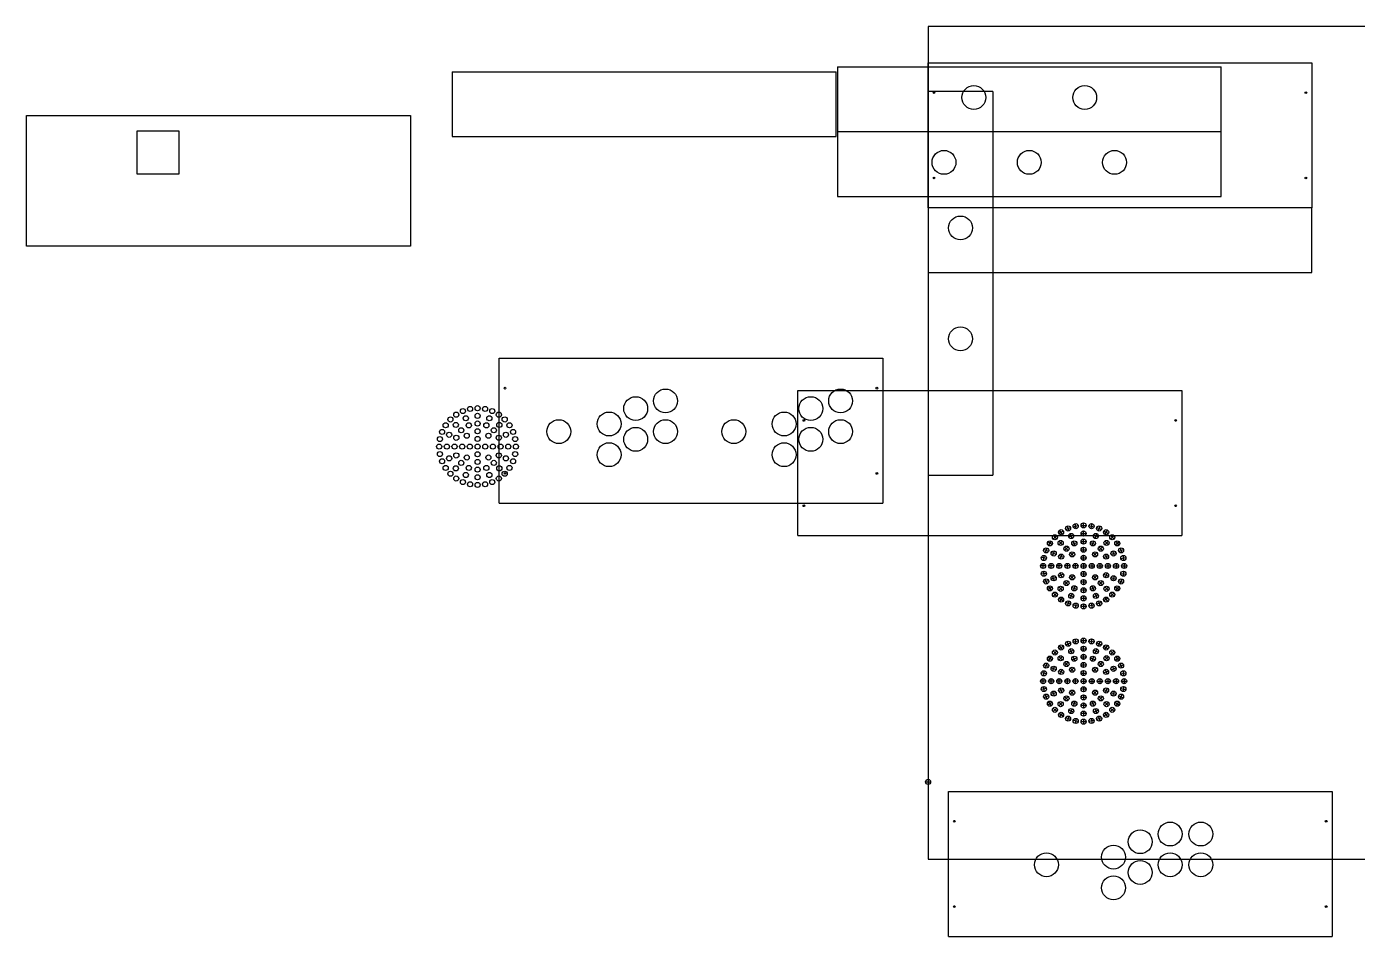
# Model space of a CAD drawing. Header units: millimetres. Extents: x -1057 to 1906, y -181 to 885.
# Drawn here: x -1057 to 503, y -181 to 885 of the extents above; entities that cross this region are included whole.
import ezdxf

# ---------------------------------------------------------------- set-up
doc = ezdxf.new("R2010")
doc.units = ezdxf.units.MM
for name, color, linetype in [('BLOCK_control_panel_1_player', 7, 'CONTINUOUS'), ('BLOCK_control_panel_2_player', 7, 'CONTINUOUS'), ('BLOCK_control_panel_front_2_holes', 7, 'CONTINUOUS'), ('BLOCK_control_panel_front_blank', 7, 'CONTINUOUS'), ('BLOCK_control_panel_front_options', 7, 'CONTINUOUS'), ('BLOCK_control_panel_pieces', 7, 'CONTINUOUS'), ('BLOCK_control_panel_top_options', 7, 'CONTINUOUS'), ('BLOCK_grill', 7, 'CONTINUOUS'), ('BLOCK_grills_60', 7, 'CONTINUOUS'), ('BLOCK_HOLE', 7, 'CONTINUOUS'), ('BLOCK_reference_block', 7, 'CONTINUOUS'), ('BLOCK_top', 7, 'CONTINUOUS'), ('Shape', 7, 'CONTINUOUS'), ('Shape001', 7, 'CONTINUOUS'), ('Shape002', 7, 'CONTINUOUS'), ('Shape103', 7, 'CONTINUOUS'), ('Shape104', 7, 'CONTINUOUS'), ('Shape105', 7, 'CONTINUOUS'), ('Shape106', 7, 'CONTINUOUS'), ('Shape107', 7, 'CONTINUOUS'), ('Shape108', 7, 'CONTINUOUS'), ('Shape109', 7, 'CONTINUOUS'), ('Shape110', 7, 'CONTINUOUS'), ('Shape111', 7, 'CONTINUOUS'), ('Shape112', 7, 'CONTINUOUS'), ('Shape113', 7, 'CONTINUOUS'), ('Shape114', 7, 'CONTINUOUS'), ('Shape115', 7, 'CONTINUOUS'), ('Shape116', 7, 'CONTINUOUS'), ('Shape117', 7, 'CONTINUOUS'), ('Shape118', 7, 'CONTINUOUS'), ('Shape119', 7, 'CONTINUOUS'), ('Shape120', 7, 'CONTINUOUS'), ('Shape121', 7, 'CONTINUOUS'), ('Shape122', 7, 'CONTINUOUS'), ('Shape123', 7, 'CONTINUOUS'), ('Shape124', 7, 'CONTINUOUS'), ('Shape125', 7, 'CONTINUOUS'), ('Shape126', 7, 'CONTINUOUS'), ('Shape127', 7, 'CONTINUOUS'), ('Shape128', 7, 'CONTINUOUS'), ('Shape129', 7, 'CONTINUOUS'), ('Shape130', 7, 'CONTINUOUS'), ('Shape131', 7, 'CONTINUOUS'), ('Shape132', 7, 'CONTINUOUS'), ('Shape133', 7, 'CONTINUOUS'), ('Shape134', 7, 'CONTINUOUS'), ('Shape135', 7, 'CONTINUOUS'), ('Shape136', 7, 'CONTINUOUS'), ('Shape137', 7, 'CONTINUOUS'), ('Shape138', 7, 'CONTINUOUS'), ('Shape139', 7, 'CONTINUOUS'), ('Shape140', 7, 'CONTINUOUS'), ('Shape141', 7, 'CONTINUOUS'), ('Shape142', 7, 'CONTINUOUS'), ('Shape143', 7, 'CONTINUOUS'), ('Shape144', 7, 'CONTINUOUS'), ('Shape145', 7, 'CONTINUOUS'), ('Shape146', 7, 'CONTINUOUS'), ('Shape147', 7, 'CONTINUOUS'), ('Shape155', 7, 'CONTINUOUS'), ('Shape156', 7, 'CONTINUOUS'), ('Shape157', 7, 'CONTINUOUS'), ('Shape158', 7, 'CONTINUOUS'), ('Shape159', 7, 'CONTINUOUS'), ('Shape160', 7, 'CONTINUOUS'), ('Shape161', 7, 'CONTINUOUS'), ('Shape162', 7, 'CONTINUOUS'), ('Shape163', 7, 'CONTINUOUS'), ('Shape164', 7, 'CONTINUOUS'), ('Shape165', 7, 'CONTINUOUS'), ('Shape166', 7, 'CONTINUOUS'), ('Shape167', 7, 'CONTINUOUS'), ('Shape168', 7, 'CONTINUOUS'), ('Shape169', 7, 'CONTINUOUS'), ('Shape170', 7, 'CONTINUOUS'), ('Shape171', 7, 'CONTINUOUS'), ('Shape172', 7, 'CONTINUOUS'), ('Shape173', 7, 'CONTINUOUS'), ('Shape174', 7, 'CONTINUOUS'), ('Shape175', 7, 'CONTINUOUS'), ('Shape176', 7, 'CONTINUOUS'), ('Shape177', 7, 'CONTINUOUS'), ('Shape178', 7, 'CONTINUOUS'), ('Shape179', 7, 'CONTINUOUS'), ('Shape180', 7, 'CONTINUOUS'), ('Shape181', 7, 'CONTINUOUS'), ('Shape182', 7, 'CONTINUOUS'), ('Shape183', 7, 'CONTINUOUS'), ('Shape184', 7, 'CONTINUOUS'), ('Shape185', 7, 'CONTINUOUS'), ('Shape186', 7, 'CONTINUOUS'), ('Shape187', 7, 'CONTINUOUS'), ('Shape188', 7, 'CONTINUOUS'), ('Shape189', 7, 'CONTINUOUS'), ('Shape190', 7, 'CONTINUOUS'), ('Shape191', 7, 'CONTINUOUS'), ('Shape192', 7, 'CONTINUOUS'), ('Shape193', 7, 'CONTINUOUS'), ('Shape194', 7, 'CONTINUOUS'), ('Shape195', 7, 'CONTINUOUS'), ('Shape196', 7, 'CONTINUOUS'), ('Shape197', 7, 'CONTINUOUS'), ('Shape198', 7, 'CONTINUOUS'), ('Shape199', 7, 'CONTINUOUS'), ('Shape200', 7, 'CONTINUOUS'), ('Shape201', 7, 'CONTINUOUS'), ('Shape202', 7, 'CONTINUOUS'), ('Shape203', 7, 'CONTINUOUS'), ('Shape204', 7, 'CONTINUOUS'), ('Shape205', 7, 'CONTINUOUS'), ('Shape206', 7, 'CONTINUOUS'), ('Shape207', 7, 'CONTINUOUS'), ('Shape208', 7, 'CONTINUOUS'), ('Shape209', 7, 'CONTINUOUS'), ('Shape210', 7, 'CONTINUOUS'), ('Shape211', 7, 'CONTINUOUS'), ('Shape212', 7, 'CONTINUOUS'), ('Shape213', 7, 'CONTINUOUS'), ('Shape214', 7, 'CONTINUOUS'), ('Shape215', 7, 'CONTINUOUS'), ('Shape216', 7, 'CONTINUOUS'), ('Shape217', 7, 'CONTINUOUS'), ('Shape218', 7, 'CONTINUOUS'), ('Shape219', 7, 'CONTINUOUS'), ('Shape220', 7, 'CONTINUOUS'), ('Shape221', 7, 'CONTINUOUS'), ('Shape222', 7, 'CONTINUOUS'), ('Shape223', 7, 'CONTINUOUS'), ('Shape224', 7, 'CONTINUOUS'), ('Shape225', 7, 'CONTINUOUS'), ('Shape226', 7, 'CONTINUOUS'), ('Shape227', 7, 'CONTINUOUS'), ('Shape228', 7, 'CONTINUOUS'), ('Shape229', 7, 'CONTINUOUS'), ('Shape230', 7, 'CONTINUOUS'), ('Shape231', 7, 'CONTINUOUS'), ('Shape232', 7, 'CONTINUOUS'), ('Shape233', 7, 'CONTINUOUS'), ('Shape234', 7, 'CONTINUOUS'), ('Shape235', 7, 'CONTINUOUS'), ('Shape236', 7, 'CONTINUOUS'), ('Shape237', 7, 'CONTINUOUS'), ('Shape238', 7, 'CONTINUOUS'), ('Shape239', 7, 'CONTINUOUS'), ('Shape240', 7, 'CONTINUOUS'), ('Shape241', 7, 'CONTINUOUS'), ('Shape242', 7, 'CONTINUOUS'), ('Shape243', 7, 'CONTINUOUS'), ('Shape244', 7, 'CONTINUOUS'), ('Shape245', 7, 'CONTINUOUS'), ('Shape246', 7, 'CONTINUOUS'), ('Shape247', 7, 'CONTINUOUS'), ('Shape248', 7, 'CONTINUOUS'), ('Shape249', 7, 'CONTINUOUS'), ('Shape250', 7, 'CONTINUOUS'), ('Shape251', 7, 'CONTINUOUS'), ('Shape252', 7, 'CONTINUOUS'), ('Shape253', 7, 'CONTINUOUS'), ('Shape254', 7, 'CONTINUOUS'), ('Shape255', 7, 'CONTINUOUS'), ('Shape256', 7, 'CONTINUOUS'), ('Shape257', 7, 'CONTINUOUS'), ('Shape258', 7, 'CONTINUOUS'), ('Shape259', 7, 'CONTINUOUS'), ('Shape260', 7, 'CONTINUOUS'), ('Shape261', 7, 'CONTINUOUS'), ('Shape262', 7, 'CONTINUOUS'), ('Shape263', 7, 'CONTINUOUS'), ('Shape264', 7, 'CONTINUOUS'), ('Shape285', 7, 'CONTINUOUS'), ('Shape286', 7, 'CONTINUOUS'), ('Shape287', 7, 'CONTINUOUS'), ('Shape288', 7, 'CONTINUOUS'), ('Shape426', 7, 'CONTINUOUS'), ('Shape427', 7, 'CONTINUOUS'), ('Shape428', 7, 'CONTINUOUS'), ('Shape429', 7, 'CONTINUOUS'), ('Shape431', 7, 'CONTINUOUS'), ('Shape432', 7, 'CONTINUOUS'), ('Shape433', 7, 'CONTINUOUS')]:
    doc.layers.add(name, color=color, linetype=linetype)

msp = doc.modelspace()

# ---------------------------------------------------------------- linework, layer by layer
at = {"layer": 'BLOCK_control_panel_1_player'}
for p, q in [((23.8, -11.1), (473.8, -11.1)), ((23.8, -181.1), (23.8, -11.1)), ((473.8, -11.1), (473.8, -181.1)), ((23.8, -181.1), (473.8, -181.1))]:
    msp.add_line(p, q, dxfattribs=at)
for centre, radius in [((30.8, -46.1), 1), ((466.8, -46.1), 1), ((248.8, -70.1), 14), ((283.8, -61.1), 14), ((319.8, -61.1), 14), ((217.5, -88.1), 14), ((138.8, -97.1), 14), ((248.8, -106.1), 14), ((283.8, -97.1), 14), ((319.8, -97.1), 14), ((217.5, -124.1), 14), ((30.8, -146.1), 1), ((466.8, -146.1), 1)]:
    msp.add_circle(centre, radius, dxfattribs=at)
at = {"layer": 'BLOCK_control_panel_2_player'}
for p, q in [((-503, 496.6), (-53, 496.6)), ((-503, 326.6), (-503, 496.6)), ((-53, 496.6), (-53, 326.6)), ((-503, 326.6), (-53, 326.6))]:
    msp.add_line(p, q, dxfattribs=at)
for centre, radius in [((-496, 461.6), 1), ((-307.8, 446.6), 14), ((-102.5, 446.6), 14), ((-60, 461.6), 1), ((-342.8, 437.6), 14), ((-137.5, 437.6), 14), ((-433, 410.6), 14), ((-374, 419.6), 14), ((-307.8, 410.6), 14), ((-227.8, 410.6), 14), ((-168.8, 419.6), 14), ((-102.5, 410.6), 14), ((-342.8, 401.6), 14), ((-137.5, 401.6), 14), ((-374, 383.6), 14), ((-168.8, 383.6), 14), ((-496, 361.6), 1), ((-60, 361.6), 1)]:
    msp.add_circle(centre, radius, dxfattribs=at)
at = {"layer": 'BLOCK_control_panel_front_2_holes'}
for p, q in [((76, 809.4), (0, 809.4)), ((0, 809.4), (0, 359.4)), ((76, 809.4), (76, 359.4)), ((0, 359.4), (76, 359.4))]:
    msp.add_line(p, q, dxfattribs=at)
for centre in [(38, 649.4), (38, 519.4)]:
    msp.add_circle(centre, 14, dxfattribs=at)
at = {"layer": 'BLOCK_control_panel_front_blank'}
for p, q in [((-557.9, 832.5), (-557.9, 756.5)), ((-557.9, 832.5), (-107.9, 832.5)), ((-107.9, 756.5), (-107.9, 832.5)), ((-557.9, 756.5), (-107.9, 756.5))]:
    msp.add_line(p, q, dxfattribs=at)
at = {"layer": 'BLOCK_control_panel_front_options'}
for p, q in [((-106.3, 838.3), (343.7, 838.3)), ((-106.3, 838.3), (-106.3, 686.3)), ((343.7, 686.3), (343.7, 838.3)), ((-106.3, 762.3), (343.7, 762.3)), ((-106.3, 686.3), (343.7, 686.3))]:
    msp.add_line(p, q, dxfattribs=at)
for centre in [(53.7, 802.3), (183.7, 802.3), (18.7, 726.3), (118.7, 726.3), (218.7, 726.3)]:
    msp.add_circle(centre, 14, dxfattribs=at)
at = {"layer": 'BLOCK_control_panel_pieces'}
for p, q in [((0, 843), (450, 843)), ((0, 673), (0, 843)), ((450, 843), (450, 673)), ((450, 673), (0, 673)), ((0, 673), (0, 597)), ((450, 597), (450, 673)), ((0, 597), (450, 597))]:
    msp.add_line(p, q, dxfattribs=at)
for centre in [(7, 808), (443, 808), (7, 708), (443, 708)]:
    msp.add_circle(centre, 1, dxfattribs=at)
at = {"layer": 'BLOCK_control_panel_top_options'}
for p, q in [((-152.6, 288.7), (-152.6, 458.7)), ((-152.6, 458.7), (297.4, 458.7)), ((297.4, 458.7), (297.4, 288.7)), ((-152.6, 288.7), (297.4, 288.7))]:
    msp.add_line(p, q, dxfattribs=at)
for centre in [(-145.6, 423.7), (290.4, 423.7), (-145.6, 323.7), (290.4, 323.7)]:
    msp.add_circle(centre, 1, dxfattribs=at)
at = {"layer": 'BLOCK_grill'}
for centre in [(-545.4, 434.7), (-537, 437.2), (-528.2, 438.1), (-519.4, 437.2), (-511, 434.7), (-560, 424.9), (-553.7, 418.5), (-553.2, 430.5), (-542, 426.3), (-528.2, 429.1), (-528.2, 420.1), (-514.4, 426.3), (-503.2, 430.5), (-502.7, 418.5), (-496.4, 424.9), (-569.8, 410.3), (-565.6, 418.1), (-561.5, 406.9), (-553.1, 403.4), (-547.3, 412.2), (-540.9, 405.8), (-538.5, 418), (-528.2, 411.1), (-517.9, 418), (-515.5, 405.8), (-509.1, 412.2), (-503.3, 403.4), (-494.9, 406.9), (-490.8, 418.1), (-486.6, 410.3), (-573.2, 393.1), (-572.3, 401.9), (-564.2, 393.1), (-555.2, 393.1), (-546.2, 393.1), (-537.2, 393.1), (-528.2, 402.1), (-528.2, 393.1), (-519.2, 393.1), (-510.2, 393.1), (-501.2, 393.1), (-492.2, 393.1), (-484.1, 401.9), (-483.2, 393.1), (-572.3, 384.3), (-569.8, 375.9), (-561.5, 379.3), (-553.1, 382.7), (-547.3, 374), (-540.9, 380.3), (-528.2, 384.1), (-528.2, 375.1), (-515.5, 380.3), (-509.1, 374), (-503.3, 382.7), (-494.9, 379.3), (-486.6, 375.9), (-484.1, 384.3), (-565.6, 368.1), (-560, 361.3), (-553.7, 367.6), (-542, 359.8), (-538.5, 368.1), (-528.2, 366.1), (-528.2, 357.1), (-517.9, 368.1), (-514.4, 359.8), (-502.7, 367.6), (-496.4, 361.3), (-490.8, 368.1), (-553.2, 355.7), (-545.4, 351.5), (-537, 348.9), (-528.2, 348.1), (-519.4, 348.9), (-511, 351.5), (-503.2, 355.7)]:
    msp.add_circle(centre, 3, dxfattribs=at)
at = {"layer": 'BLOCK_grills_60'}
for p, q in [((161.5, 296), (167, 298.3)), ((165.4, 294.3), (163.1, 299.9)), ((170.2, 299.2), (176.1, 300.4)), ((170.2, 299.2), (176.1, 300.4)), ((173.7, 296.9), (172.6, 302.8)), ((173.7, 296.9), (172.6, 302.8)), ((179.4, 300.7), (185.4, 300.7)), ((182.4, 297.7), (182.4, 303.7)), ((188.7, 300.4), (194.6, 299.2)), ((188.7, 300.4), (194.6, 299.2)), ((191.1, 296.9), (192.3, 302.8)), ((191.1, 296.9), (192.3, 302.8)), ((197.8, 298.3), (203.4, 296)), ((199.4, 294.3), (201.7, 299.9)), ((145.4, 277.9), (140.4, 281.3)), ((145.4, 277.9), (140.4, 281.3)), ((141.2, 277.1), (144.6, 282.1)), ((141.2, 277.1), (144.6, 282.1)), ((146.7, 284.7), (150.9, 288.9)), ((150.9, 284.7), (146.7, 288.9)), ((153.4, 278), (157.7, 282.2)), ((157.7, 278), (153.4, 282.2)), ((153.5, 291.1), (158.5, 294.4)), ((153.5, 291.1), (158.5, 294.4)), ((157.7, 290.2), (154.3, 295.2)), ((157.7, 290.2), (154.3, 295.2)), ((165.1, 287.2), (170.6, 289.5)), ((169, 285.6), (166.7, 291.1)), ((172.6, 276.8), (170.3, 282.3)), ((179.4, 291.2), (185.4, 291.2)), ((179.4, 281.7), (185.4, 281.7)), ((182.4, 288.2), (182.4, 294.2)), ((182.4, 278.7), (182.4, 284.7)), ((192.2, 276.8), (194.5, 282.3)), ((194.2, 289.5), (199.7, 287.2)), ((195.8, 285.6), (198.1, 291.1)), ((206.3, 294.4), (211.3, 291.1)), ((206.3, 294.4), (211.3, 291.1)), ((207.1, 290.2), (210.5, 295.2)), ((207.1, 290.2), (210.5, 295.2)), ((207.2, 282.2), (211.4, 278)), ((207.2, 278), (211.4, 282.2)), ((213.9, 288.9), (218.1, 284.7)), ((213.9, 284.7), (218.1, 288.9)), ((219.4, 277.9), (224.4, 281.3)), ((219.4, 277.9), (224.4, 281.3)), ((220.2, 282.1), (223.6, 277.1)), ((220.2, 282.1), (223.6, 277.1)), ((135.2, 259.5), (136.4, 265.4)), ((135.2, 259.5), (136.4, 265.4)), ((141.3, 270.3), (135.7, 272.6)), ((137.4, 268.6), (139.7, 274.2)), ((150.1, 266.6), (144.5, 268.9)), ((146.1, 265), (148.4, 270.5)), ((158.8, 263), (153.3, 265.3)), ((154.9, 261.4), (157.2, 266.9)), ((160.1, 271.3), (164.4, 275.5)), ((164.4, 271.3), (160.1, 275.5)), ((166.8, 264.5), (171.1, 268.8)), ((171.1, 264.5), (166.8, 268.8)), ((168.7, 278.4), (174.3, 280.7)), ((179.4, 272.2), (185.4, 272.2)), ((182.4, 269.2), (182.4, 275.2)), ((182.4, 259.7), (182.4, 265.7)), ((190.5, 280.7), (196.1, 278.4)), ((193.7, 268.8), (198, 264.5)), ((193.7, 264.5), (198, 268.8)), ((200.4, 275.5), (204.7, 271.3)), ((200.4, 271.3), (204.7, 275.5)), ((206, 263), (211.5, 265.3)), ((207.6, 266.9), (209.9, 261.4)), ((214.7, 266.6), (220.3, 268.9)), ((216.4, 270.5), (218.7, 265)), ((223.5, 270.3), (229.1, 272.6)), ((225.1, 274.2), (227.4, 268.6)), ((228.4, 265.4), (229.6, 259.5)), ((228.4, 265.4), (229.6, 259.5)), ((137.9, 253.2), (131.9, 253.2)), ((138.8, 261.9), (132.9, 263.1)), ((138.8, 261.9), (132.9, 263.1)), ((134.9, 250.2), (134.9, 256.2)), ((147.4, 253.2), (141.4, 253.2)), ((144.4, 250.2), (144.4, 256.2)), ((156.9, 253.2), (150.9, 253.2)), ((153.9, 250.2), (153.9, 256.2)), ((166.4, 253.2), (160.4, 253.2)), ((163.4, 250.2), (163.4, 256.2)), ((175.9, 253.2), (169.9, 253.2)), ((172.9, 250.2), (172.9, 256.2)), ((179.4, 262.7), (185.4, 262.7)), ((179.4, 253.2), (185.4, 253.2)), ((182.4, 256.2), (182.4, 250.2)), ((188.9, 253.2), (194.9, 253.2)), ((191.9, 256.2), (191.9, 250.2)), ((198.4, 253.2), (204.4, 253.2)), ((201.4, 256.2), (201.4, 250.2)), ((207.9, 253.2), (213.9, 253.2)), ((210.9, 256.2), (210.9, 250.2)), ((217.4, 253.2), (223.4, 253.2)), ((220.4, 256.2), (220.4, 250.2)), ((226, 261.9), (231.9, 263.1)), ((226, 261.9), (231.9, 263.1)), ((226.9, 253.2), (232.9, 253.2)), ((229.9, 256.2), (229.9, 250.2)), ((138.8, 244.5), (132.9, 243.4)), ((138.8, 244.5), (132.9, 243.4)), ((136.4, 241), (135.2, 246.9)), ((136.4, 241), (135.2, 246.9)), ((141.3, 236.2), (135.7, 233.9)), ((139.7, 232.3), (137.4, 237.8)), ((150.1, 239.8), (144.5, 237.5)), ((148.4, 235.9), (146.1, 241.5)), ((158.8, 243.5), (153.3, 241.2)), ((157.2, 239.5), (154.9, 245.1)), ((164.4, 231), (160.1, 235.2)), ((164.4, 235.2), (160.1, 231)), ((171.1, 237.7), (166.8, 241.9)), ((171.1, 241.9), (166.8, 237.7)), ((185.4, 243.7), (179.4, 243.7)), ((185.4, 234.2), (179.4, 234.2)), ((182.4, 246.7), (182.4, 240.7)), ((182.4, 237.2), (182.4, 231.2)), ((198, 241.9), (193.7, 237.7)), ((193.7, 241.9), (198, 237.7)), ((204.7, 235.2), (200.4, 231)), ((200.4, 235.2), (204.7, 231)), ((206, 243.5), (211.5, 241.2)), ((209.9, 245.1), (207.6, 239.5)), ((214.7, 239.8), (220.3, 237.5)), ((218.7, 241.5), (216.4, 235.9)), ((223.5, 236.2), (229.1, 233.9)), ((227.4, 237.8), (225.1, 232.3)), ((226, 244.5), (231.9, 243.4)), ((226, 244.5), (231.9, 243.4)), ((229.6, 246.9), (228.4, 241)), ((229.6, 246.9), (228.4, 241)), ((145.4, 228.5), (140.4, 225.2)), ((145.4, 228.5), (140.4, 225.2)), ((144.6, 224.3), (141.2, 229.3)), ((144.6, 224.3), (141.2, 229.3)), ((150.9, 217.5), (146.7, 221.8)), ((150.9, 221.8), (146.7, 217.5)), ((157.7, 224.2), (153.4, 228.5)), ((157.7, 228.5), (153.4, 224.2)), ((170.6, 217), (165.1, 219.3)), ((169, 220.9), (166.7, 215.3)), ((174.3, 225.7), (168.7, 228)), ((172.6, 229.7), (170.3, 224.1)), ((185.4, 224.7), (179.4, 224.7)), ((182.4, 227.7), (182.4, 221.7)), ((196.1, 228), (190.5, 225.7)), ((192.2, 229.7), (194.5, 224.1)), ((199.7, 219.3), (194.2, 217)), ((195.8, 220.9), (198.1, 215.3)), ((211.4, 228.5), (207.2, 224.2)), ((207.2, 228.5), (211.4, 224.2)), ((218.1, 221.8), (213.9, 217.5)), ((213.9, 221.8), (218.1, 217.5)), ((219.4, 228.5), (224.4, 225.2)), ((219.4, 228.5), (224.4, 225.2)), ((223.6, 229.3), (220.2, 224.3)), ((223.6, 229.3), (220.2, 224.3)), ((158.5, 212.1), (153.5, 215.4)), ((158.5, 212.1), (153.5, 215.4)), ((157.7, 216.2), (154.3, 211.2)), ((157.7, 216.2), (154.3, 211.2)), ((167, 208.2), (161.5, 210.5)), ((165.4, 212.1), (163.1, 206.6)), ((176.1, 206.1), (170.2, 207.2)), ((176.1, 206.1), (170.2, 207.2)), ((173.7, 209.6), (172.6, 203.7)), ((173.7, 209.6), (172.6, 203.7)), ((185.4, 215.2), (179.4, 215.2)), ((185.4, 205.7), (179.4, 205.7)), ((182.4, 218.2), (182.4, 212.2)), ((182.4, 208.7), (182.4, 202.7)), ((194.6, 207.2), (188.7, 206.1)), ((194.6, 207.2), (188.7, 206.1)), ((191.1, 209.6), (192.3, 203.7)), ((191.1, 209.6), (192.3, 203.7)), ((203.4, 210.5), (197.8, 208.2)), ((199.4, 212.1), (201.7, 206.6)), ((211.3, 215.4), (206.3, 212.1)), ((211.3, 215.4), (206.3, 212.1)), ((207.1, 216.2), (210.5, 211.2)), ((207.1, 216.2), (210.5, 211.2)), ((153.5, 155.9), (158.5, 159.2)), ((153.5, 155.9), (158.5, 159.2)), ((157.7, 155.1), (154.3, 160.1)), ((157.7, 155.1), (154.3, 160.1)), ((161.5, 160.8), (167, 163.1)), ((165.4, 159.2), (163.1, 164.7)), ((170.2, 164.1), (176.1, 165.2)), ((170.2, 164.1), (176.1, 165.2)), ((173.7, 161.7), (172.6, 167.6)), ((173.7, 161.7), (172.6, 167.6)), ((179.4, 165.6), (185.4, 165.6)), ((179.4, 156.1), (185.4, 156.1)), ((182.4, 162.6), (182.4, 168.6)), ((182.4, 153.1), (182.4, 159.1)), ((188.7, 165.2), (194.6, 164.1)), ((188.7, 165.2), (194.6, 164.1)), ((191.1, 161.7), (192.3, 167.6)), ((191.1, 161.7), (192.3, 167.6)), ((197.8, 163.1), (203.4, 160.8)), ((199.4, 159.2), (201.7, 164.7)), ((206.3, 159.2), (211.3, 155.9)), ((206.3, 159.2), (211.3, 155.9)), ((207.1, 155.1), (210.5, 160.1)), ((207.1, 155.1), (210.5, 160.1)), ((145.4, 142.8), (140.4, 146.1)), ((145.4, 142.8), (140.4, 146.1)), ((141.2, 142), (144.6, 147)), ((141.2, 142), (144.6, 147)), ((146.7, 149.5), (150.9, 153.8)), ((150.9, 149.5), (146.7, 153.8)), ((153.4, 142.8), (157.7, 147.1)), ((157.7, 142.8), (153.4, 147.1)), ((165.1, 152), (170.6, 154.3)), ((169, 150.4), (166.7, 156)), ((168.7, 143.3), (174.3, 145.6)), ((172.6, 141.6), (170.3, 147.2)), ((179.4, 146.6), (185.4, 146.6)), ((182.4, 143.6), (182.4, 149.6)), ((190.5, 145.6), (196.1, 143.3)), ((192.2, 141.6), (194.5, 147.2)), ((194.2, 154.3), (199.7, 152)), ((195.8, 150.4), (198.1, 156)), ((207.2, 147.1), (211.4, 142.8)), ((207.2, 142.8), (211.4, 147.1)), ((213.9, 153.8), (218.1, 149.5)), ((213.9, 149.5), (218.1, 153.8)), ((219.4, 142.8), (224.4, 146.1)), ((219.4, 142.8), (224.4, 146.1)), ((220.2, 147), (223.6, 142)), ((220.2, 147), (223.6, 142)), ((138.8, 126.8), (132.9, 127.9)), ((138.8, 126.8), (132.9, 127.9)), ((135.2, 124.4), (136.4, 130.3)), ((135.2, 124.4), (136.4, 130.3)), ((141.3, 135.1), (135.7, 137.4)), ((137.4, 133.5), (139.7, 139)), ((150.1, 131.5), (144.5, 133.8)), ((146.1, 129.8), (148.4, 135.4)), ((158.8, 127.8), (153.3, 130.1)), ((154.9, 126.2), (157.2, 131.8)), ((160.1, 136.1), (164.4, 140.3)), ((164.4, 136.1), (160.1, 140.3)), ((166.8, 129.4), (171.1, 133.6)), ((171.1, 129.4), (166.8, 133.6)), ((179.4, 137.1), (185.4, 137.1)), ((179.4, 127.6), (185.4, 127.6)), ((182.4, 134.1), (182.4, 140.1)), ((182.4, 124.6), (182.4, 130.6)), ((193.7, 133.6), (198, 129.4)), ((193.7, 129.4), (198, 133.6)), ((200.4, 140.3), (204.7, 136.1)), ((200.4, 136.1), (204.7, 140.3)), ((206, 127.8), (211.5, 130.1)), ((207.6, 131.8), (209.9, 126.2)), ((214.7, 131.5), (220.3, 133.8)), ((216.4, 135.4), (218.7, 129.8)), ((223.5, 135.1), (229.1, 137.4)), ((225.1, 139), (227.4, 133.5)), ((226, 126.8), (231.9, 127.9)), ((226, 126.8), (231.9, 127.9)), ((228.4, 130.3), (229.6, 124.4)), ((228.4, 130.3), (229.6, 124.4)), ((137.9, 118.1), (131.9, 118.1)), ((138.8, 109.4), (132.9, 108.2)), ((138.8, 109.4), (132.9, 108.2)), ((134.9, 115.1), (134.9, 121.1)), ((136.4, 105.9), (135.2, 111.7)), ((136.4, 105.9), (135.2, 111.7)), ((147.4, 118.1), (141.4, 118.1)), ((144.4, 115.1), (144.4, 121.1)), ((156.9, 118.1), (150.9, 118.1)), ((153.9, 115.1), (153.9, 121.1)), ((157.2, 104.4), (154.9, 109.9)), ((166.4, 118.1), (160.4, 118.1)), ((163.4, 115.1), (163.4, 121.1)), ((175.9, 118.1), (169.9, 118.1)), ((172.9, 115.1), (172.9, 121.1)), ((179.4, 118.1), (185.4, 118.1)), ((182.4, 121.1), (182.4, 115.1)), ((182.4, 111.6), (182.4, 105.6)), ((188.9, 118.1), (194.9, 118.1)), ((191.9, 121.1), (191.9, 115.1)), ((198.4, 118.1), (204.4, 118.1)), ((201.4, 121.1), (201.4, 115.1)), ((209.9, 109.9), (207.6, 104.4)), ((207.9, 118.1), (213.9, 118.1)), ((210.9, 121.1), (210.9, 115.1)), ((217.4, 118.1), (223.4, 118.1)), ((220.4, 121.1), (220.4, 115.1)), ((226, 109.4), (231.9, 108.2)), ((226, 109.4), (231.9, 108.2)), ((226.9, 118.1), (232.9, 118.1)), ((229.6, 111.7), (228.4, 105.9)), ((229.6, 111.7), (228.4, 105.9)), ((229.9, 121.1), (229.9, 115.1)), ((141.3, 101), (135.7, 98.7)), ((139.7, 97.1), (137.4, 102.7)), ((144.6, 89.2), (141.2, 94.2)), ((144.6, 89.2), (141.2, 94.2)), ((150.1, 104.7), (144.5, 102.4)), ((148.4, 100.8), (146.1, 106.3)), ((158.8, 108.3), (153.3, 106)), ((164.4, 95.8), (160.1, 100)), ((164.4, 100), (160.1, 95.8)), ((171.1, 102.5), (166.8, 106.8)), ((171.1, 106.8), (166.8, 102.5)), ((172.6, 94.5), (170.3, 89)), ((185.4, 108.6), (179.4, 108.6)), ((185.4, 99.1), (179.4, 99.1)), ((182.4, 102.1), (182.4, 96.1)), ((192.2, 94.5), (194.5, 89)), ((198, 106.8), (193.7, 102.5)), ((193.7, 106.8), (198, 102.5)), ((204.7, 100), (200.4, 95.8)), ((200.4, 100), (204.7, 95.8)), ((206, 108.3), (211.5, 106)), ((214.7, 104.7), (220.3, 102.4)), ((218.7, 106.3), (216.4, 100.8)), ((223.6, 94.2), (220.2, 89.2)), ((223.6, 94.2), (220.2, 89.2)), ((223.5, 101), (229.1, 98.7)), ((227.4, 102.7), (225.1, 97.1)), ((145.4, 93.4), (140.4, 90)), ((145.4, 93.4), (140.4, 90)), ((150.9, 82.4), (146.7, 86.6)), ((150.9, 86.6), (146.7, 82.4)), ((157.7, 89.1), (153.4, 93.3)), ((157.7, 93.3), (153.4, 89.1)), ((158.5, 76.9), (153.5, 80.2)), ((158.5, 76.9), (153.5, 80.2)), ((157.7, 81.1), (154.3, 76.1)), ((157.7, 81.1), (154.3, 76.1)), ((170.6, 81.8), (165.1, 84.1)), ((169, 85.7), (166.7, 80.2)), ((174.3, 90.6), (168.7, 92.9)), ((185.4, 89.6), (179.4, 89.6)), ((185.4, 80.1), (179.4, 80.1)), ((182.4, 92.6), (182.4, 86.6)), ((182.4, 83.1), (182.4, 77.1)), ((196.1, 92.9), (190.5, 90.6)), ((199.7, 84.1), (194.2, 81.8)), ((195.8, 85.7), (198.1, 80.2)), ((211.3, 80.2), (206.3, 76.9)), ((211.3, 80.2), (206.3, 76.9)), ((207.1, 81.1), (210.5, 76.1)), ((207.1, 81.1), (210.5, 76.1)), ((211.4, 93.3), (207.2, 89.1)), ((207.2, 93.3), (211.4, 89.1)), ((218.1, 86.6), (213.9, 82.4)), ((213.9, 86.6), (218.1, 82.4)), ((219.4, 93.4), (224.4, 90)), ((219.4, 93.4), (224.4, 90)), ((167, 73), (161.5, 75.3)), ((165.4, 77), (163.1, 71.4)), ((176.1, 70.9), (170.2, 72.1)), ((176.1, 70.9), (170.2, 72.1)), ((173.7, 74.4), (172.6, 68.5)), ((173.7, 74.4), (172.6, 68.5)), ((185.4, 70.6), (179.4, 70.6)), ((182.4, 73.6), (182.4, 67.6)), ((194.6, 72.1), (188.7, 70.9)), ((194.6, 72.1), (188.7, 70.9)), ((191.1, 74.4), (192.3, 68.5)), ((191.1, 74.4), (192.3, 68.5)), ((203.4, 75.3), (197.8, 73)), ((199.4, 77), (201.7, 71.4))]:
    msp.add_line(p, q, dxfattribs=at)
for centre in [(164.2, 297.1), (173.1, 299.8), (173.1, 299.8), (182.4, 300.7), (191.7, 299.8), (191.7, 299.8), (200.6, 297.1), (142.9, 279.6), (142.9, 279.6), (148.8, 286.8), (155.5, 280.1), (156, 292.7), (156, 292.7), (167.9, 288.3), (171.5, 279.6), (182.4, 291.2), (182.4, 281.7), (193.3, 279.6), (196.9, 288.3), (208.8, 292.7), (208.8, 292.7), (209.3, 280.1), (216, 286.8), (221.9, 279.6), (221.9, 279.6), (135.8, 262.5), (135.8, 262.5), (138.5, 271.4), (147.3, 267.8), (156.1, 264.1), (162.3, 273.4), (169, 266.7), (182.4, 272.2), (182.4, 262.7), (195.8, 266.7), (202.6, 273.4), (208.7, 264.1), (217.5, 267.8), (226.3, 271.4), (229, 262.5), (229, 262.5), (134.9, 253.2), (144.4, 253.2), (153.9, 253.2), (163.4, 253.2), (172.9, 253.2), (182.4, 253.2), (191.9, 253.2), (201.4, 253.2), (210.9, 253.2), (220.4, 253.2), (229.9, 253.2), (135.8, 244), (135.8, 244), (138.5, 235), (147.3, 238.7), (156.1, 242.3), (162.3, 233.1), (169, 239.8), (182.4, 243.7), (182.4, 234.2), (195.8, 239.8), (202.6, 233.1), (208.7, 242.3), (217.5, 238.7), (226.3, 235), (229, 244), (229, 244), (142.9, 226.8), (142.9, 226.8), (148.8, 219.6), (155.5, 226.4), (167.9, 218.1), (171.5, 226.9), (182.4, 224.7), (193.3, 226.9), (196.9, 218.1), (209.3, 226.4), (216, 219.6), (221.9, 226.8), (221.9, 226.8), (156, 213.7), (156, 213.7), (164.2, 209.3), (173.1, 206.6), (173.1, 206.6), (182.4, 215.2), (182.4, 205.7), (191.7, 206.6), (191.7, 206.6), (200.6, 209.3), (208.8, 213.7), (208.8, 213.7), (156, 157.6), (156, 157.6), (164.2, 162), (167.9, 153.2), (173.1, 164.7), (173.1, 164.7), (182.4, 165.6), (182.4, 156.1), (191.7, 164.7), (191.7, 164.7), (196.9, 153.2), (200.6, 162), (208.8, 157.6), (208.8, 157.6), (142.9, 144.5), (142.9, 144.5), (148.8, 151.7), (155.5, 144.9), (162.3, 138.2), (171.5, 144.4), (182.4, 146.6), (193.3, 144.4), (202.6, 138.2), (209.3, 144.9), (216, 151.7), (221.9, 144.5), (221.9, 144.5), (135.8, 127.3), (135.8, 127.3), (138.5, 136.3), (147.3, 132.6), (156.1, 129), (169, 131.5), (182.4, 137.1), (182.4, 127.6), (195.8, 131.5), (208.7, 129), (217.5, 132.6), (226.3, 136.3), (229, 127.3), (229, 127.3), (134.9, 118.1), (135.8, 108.8), (135.8, 108.8), (144.4, 118.1), (153.9, 118.1), (156.1, 107.2), (163.4, 118.1), (172.9, 118.1), (182.4, 118.1), (182.4, 108.6), (191.9, 118.1), (201.4, 118.1), (208.7, 107.2), (210.9, 118.1), (220.4, 118.1), (229, 108.8), (229, 108.8), (229.9, 118.1), (138.5, 99.9), (142.9, 91.7), (142.9, 91.7), (147.3, 103.5), (155.5, 91.2), (162.3, 97.9), (169, 104.6), (171.5, 91.7), (182.4, 99.1), (193.3, 91.7), (195.8, 104.6), (202.6, 97.9), (209.3, 91.2), (217.5, 103.5), (221.9, 91.7), (221.9, 91.7), (226.3, 99.9), (148.8, 84.5), (156, 78.6), (156, 78.6), (167.9, 83), (182.4, 89.6), (182.4, 80.1), (196.9, 83), (208.8, 78.6), (208.8, 78.6), (216, 84.5), (164.2, 74.2), (173.1, 71.5), (173.1, 71.5), (182.4, 70.6), (191.7, 71.5), (191.7, 71.5), (200.6, 74.2)]:
    msp.add_circle(centre, 3, dxfattribs=at)
at = {"layer": 'BLOCK_HOLE'}
for p, q in [((-3, 0), (3, 0)), ((0, 3), (0, -3))]:
    msp.add_line(p, q, dxfattribs=at)
msp.add_circle((0, 0), 3, dxfattribs=at)
at = {"layer": 'BLOCK_reference_block'}
for p, q in [((-927.9, 763), (-927.9, 713)), ((-877.9, 763), (-927.9, 763)), ((-877.9, 713), (-877.9, 763)), ((-927.9, 713), (-877.9, 713))]:
    msp.add_line(p, q, dxfattribs=at)
at = {"layer": 'BLOCK_top'}
for p, q in [((-1056.9, 781.2), (-606.9, 781.2)), ((-1056.9, 628.2), (-1056.9, 781.2)), ((-606.9, 781.2), (-606.9, 628.2)), ((-606.9, 628.2), (-1056.9, 628.2))]:
    msp.add_line(p, q, dxfattribs=at)
at = {"layer": 'Shape'}
msp.add_line((0, 3), (0, -3), dxfattribs=at)
at = {"layer": 'Shape001'}
msp.add_circle((0, 0), 3, dxfattribs=at)
at = {"layer": 'Shape002'}
msp.add_line((-3, 0), (3, 0), dxfattribs=at)
at = {"layer": 'Shape103'}
msp.add_circle((319.8, -61.1), 14, dxfattribs=at)
at = {"layer": 'Shape104'}
msp.add_circle((319.8, -97.1), 14, dxfattribs=at)
at = {"layer": 'Shape105'}
msp.add_circle((283.8, -97.1), 14, dxfattribs=at)
at = {"layer": 'Shape106'}
msp.add_circle((283.8, -61.1), 14, dxfattribs=at)
at = {"layer": 'Shape107'}
msp.add_circle((248.8, -70.1), 14, dxfattribs=at)
at = {"layer": 'Shape108'}
msp.add_circle((248.8, -106.1), 14, dxfattribs=at)
at = {"layer": 'Shape109'}
msp.add_circle((217.5, -88.1), 14, dxfattribs=at)
at = {"layer": 'Shape110'}
msp.add_circle((217.5, -124.1), 14, dxfattribs=at)
at = {"layer": 'Shape111'}
msp.add_circle((138.8, -97.1), 14, dxfattribs=at)
at = {"layer": 'Shape112'}
msp.add_circle((466.8, -146.1), 1, dxfattribs=at)
at = {"layer": 'Shape113'}
msp.add_circle((466.8, -46.1), 1, dxfattribs=at)
at = {"layer": 'Shape114'}
msp.add_circle((30.8, -46.1), 1, dxfattribs=at)
at = {"layer": 'Shape115'}
msp.add_circle((30.8, -146.1), 1, dxfattribs=at)
at = {"layer": 'Shape116'}
msp.add_line((23.8, -11.1), (473.8, -11.1), dxfattribs=at)
at = {"layer": 'Shape117'}
msp.add_line((473.8, -11.1), (473.8, -181.1), dxfattribs=at)
at = {"layer": 'Shape118'}
msp.add_line((23.8, -181.1), (23.8, -11.1), dxfattribs=at)
at = {"layer": 'Shape119'}
msp.add_line((23.8, -181.1), (473.8, -181.1), dxfattribs=at)
at = {"layer": 'Shape120'}
msp.add_circle((-227.8, 410.6), 14, dxfattribs=at)
at = {"layer": 'Shape121'}
msp.add_circle((-102.5, 410.6), 14, dxfattribs=at)
at = {"layer": 'Shape122'}
msp.add_circle((-102.5, 446.6), 14, dxfattribs=at)
at = {"layer": 'Shape123'}
msp.add_circle((-137.5, 437.6), 14, dxfattribs=at)
at = {"layer": 'Shape124'}
msp.add_circle((-137.5, 401.6), 14, dxfattribs=at)
at = {"layer": 'Shape125'}
msp.add_circle((-168.8, 419.6), 14, dxfattribs=at)
at = {"layer": 'Shape126'}
msp.add_circle((-168.8, 383.6), 14, dxfattribs=at)
at = {"layer": 'Shape127'}
msp.add_circle((-307.8, 410.6), 14, dxfattribs=at)
at = {"layer": 'Shape128'}
msp.add_circle((-307.8, 446.6), 14, dxfattribs=at)
at = {"layer": 'Shape129'}
msp.add_circle((-342.8, 437.6), 14, dxfattribs=at)
at = {"layer": 'Shape130'}
msp.add_circle((-342.8, 401.6), 14, dxfattribs=at)
at = {"layer": 'Shape131'}
msp.add_circle((-374, 419.6), 14, dxfattribs=at)
at = {"layer": 'Shape132'}
msp.add_circle((-374, 383.6), 14, dxfattribs=at)
at = {"layer": 'Shape133'}
msp.add_circle((-433, 410.6), 14, dxfattribs=at)
at = {"layer": 'Shape134'}
msp.add_circle((-60, 361.6), 1, dxfattribs=at)
at = {"layer": 'Shape135'}
msp.add_circle((-60, 461.6), 1, dxfattribs=at)
at = {"layer": 'Shape136'}
msp.add_circle((-496, 461.6), 1, dxfattribs=at)
at = {"layer": 'Shape137'}
msp.add_circle((-496, 361.6), 1, dxfattribs=at)
at = {"layer": 'Shape138'}
msp.add_line((-503, 496.6), (-53, 496.6), dxfattribs=at)
at = {"layer": 'Shape139'}
msp.add_line((-53, 496.6), (-53, 326.6), dxfattribs=at)
at = {"layer": 'Shape140'}
msp.add_line((-503, 326.6), (-503, 496.6), dxfattribs=at)
at = {"layer": 'Shape141'}
msp.add_line((-503, 326.6), (-53, 326.6), dxfattribs=at)
at = {"layer": 'Shape142'}
msp.add_line((76, 809.4), (0, 809.4), dxfattribs=at)
at = {"layer": 'Shape143'}
msp.add_line((0, 359.4), (76, 359.4), dxfattribs=at)
at = {"layer": 'Shape144'}
msp.add_circle((38, 649.4), 14, dxfattribs=at)
at = {"layer": 'Shape145'}
msp.add_circle((38, 519.4), 14, dxfattribs=at)
at = {"layer": 'Shape146'}
msp.add_line((0, 809.4), (0, 359.4), dxfattribs=at)
at = {"layer": 'Shape147'}
msp.add_line((76, 809.4), (76, 359.4), dxfattribs=at)
at = {"layer": 'Shape155'}
msp.add_line((-107.9, 756.5), (-107.9, 832.5), dxfattribs=at)
at = {"layer": 'Shape156'}
msp.add_line((-557.9, 832.5), (-557.9, 756.5), dxfattribs=at)
at = {"layer": 'Shape157'}
msp.add_line((-557.9, 832.5), (-107.9, 832.5), dxfattribs=at)
at = {"layer": 'Shape158'}
msp.add_line((-557.9, 756.5), (-107.9, 756.5), dxfattribs=at)
at = {"layer": 'Shape159'}
msp.add_circle((218.7, 726.3), 14, dxfattribs=at)
at = {"layer": 'Shape160'}
msp.add_circle((18.7, 726.3), 14, dxfattribs=at)
at = {"layer": 'Shape161'}
msp.add_circle((118.7, 726.3), 14, dxfattribs=at)
at = {"layer": 'Shape162'}
msp.add_line((-106.3, 838.3), (343.7, 838.3), dxfattribs=at)
at = {"layer": 'Shape163'}
msp.add_line((-106.3, 762.3), (343.7, 762.3), dxfattribs=at)
at = {"layer": 'Shape164'}
msp.add_circle((183.7, 802.3), 14, dxfattribs=at)
at = {"layer": 'Shape165'}
msp.add_circle((53.7, 802.3), 14, dxfattribs=at)
at = {"layer": 'Shape166'}
msp.add_line((-106.3, 686.3), (343.7, 686.3), dxfattribs=at)
at = {"layer": 'Shape167'}
msp.add_line((343.7, 686.3), (343.7, 838.3), dxfattribs=at)
at = {"layer": 'Shape168'}
msp.add_line((-106.3, 838.3), (-106.3, 686.3), dxfattribs=at)
at = {"layer": 'Shape169'}
msp.add_circle((443, 708), 1, dxfattribs=at)
at = {"layer": 'Shape170'}
msp.add_circle((443, 808), 1, dxfattribs=at)
at = {"layer": 'Shape171'}
msp.add_circle((7, 808), 1, dxfattribs=at)
at = {"layer": 'Shape172'}
msp.add_circle((7, 708), 1, dxfattribs=at)
at = {"layer": 'Shape173'}
msp.add_line((0, 843), (450, 843), dxfattribs=at)
at = {"layer": 'Shape174'}
msp.add_line((450, 843), (450, 673), dxfattribs=at)
at = {"layer": 'Shape175'}
msp.add_line((450, 673), (0, 673), dxfattribs=at)
at = {"layer": 'Shape176'}
msp.add_line((0, 673), (0, 843), dxfattribs=at)
at = {"layer": 'Shape177'}
msp.add_line((0, 673), (0, 597), dxfattribs=at)
at = {"layer": 'Shape178'}
msp.add_line((0, 597), (450, 597), dxfattribs=at)
at = {"layer": 'Shape179'}
msp.add_line((450, 597), (450, 673), dxfattribs=at)
at = {"layer": 'Shape180'}
msp.add_line((-152.6, 288.7), (297.4, 288.7), dxfattribs=at)
at = {"layer": 'Shape181'}
msp.add_line((-152.6, 288.7), (-152.6, 458.7), dxfattribs=at)
at = {"layer": 'Shape182'}
msp.add_line((297.4, 458.7), (297.4, 288.7), dxfattribs=at)
at = {"layer": 'Shape183'}
msp.add_line((-152.6, 458.7), (297.4, 458.7), dxfattribs=at)
at = {"layer": 'Shape184'}
msp.add_circle((-145.6, 323.7), 1, dxfattribs=at)
at = {"layer": 'Shape185'}
msp.add_circle((-145.6, 423.7), 1, dxfattribs=at)
at = {"layer": 'Shape186'}
msp.add_circle((290.4, 423.7), 1, dxfattribs=at)
at = {"layer": 'Shape187'}
msp.add_circle((290.4, 323.7), 1, dxfattribs=at)
at = {"layer": 'Shape188'}
msp.add_circle((-503.3, 382.7), 3, dxfattribs=at)
at = {"layer": 'Shape189'}
msp.add_circle((-494.9, 379.3), 3, dxfattribs=at)
at = {"layer": 'Shape190'}
msp.add_circle((-502.7, 367.6), 3, dxfattribs=at)
at = {"layer": 'Shape191'}
msp.add_circle((-515.5, 380.3), 3, dxfattribs=at)
at = {"layer": 'Shape192'}
msp.add_circle((-509.1, 374), 3, dxfattribs=at)
at = {"layer": 'Shape193'}
msp.add_circle((-517.9, 368.1), 3, dxfattribs=at)
at = {"layer": 'Shape194'}
msp.add_circle((-514.4, 359.8), 3, dxfattribs=at)
at = {"layer": 'Shape195'}
msp.add_circle((-538.5, 368.1), 3, dxfattribs=at)
at = {"layer": 'Shape196'}
msp.add_circle((-542, 359.8), 3, dxfattribs=at)
at = {"layer": 'Shape197'}
msp.add_circle((-553.7, 367.6), 3, dxfattribs=at)
at = {"layer": 'Shape198'}
msp.add_circle((-540.9, 380.3), 3, dxfattribs=at)
at = {"layer": 'Shape199'}
msp.add_circle((-547.3, 374), 3, dxfattribs=at)
at = {"layer": 'Shape200'}
msp.add_circle((-553.1, 382.7), 3, dxfattribs=at)
at = {"layer": 'Shape201'}
msp.add_circle((-561.5, 379.3), 3, dxfattribs=at)
at = {"layer": 'Shape202'}
msp.add_circle((-553.1, 403.4), 3, dxfattribs=at)
at = {"layer": 'Shape203'}
msp.add_circle((-561.5, 406.9), 3, dxfattribs=at)
at = {"layer": 'Shape204'}
msp.add_circle((-553.7, 418.5), 3, dxfattribs=at)
at = {"layer": 'Shape205'}
msp.add_circle((-540.9, 405.8), 3, dxfattribs=at)
at = {"layer": 'Shape206'}
msp.add_circle((-547.3, 412.2), 3, dxfattribs=at)
at = {"layer": 'Shape207'}
msp.add_circle((-538.5, 418), 3, dxfattribs=at)
at = {"layer": 'Shape208'}
msp.add_circle((-542, 426.3), 3, dxfattribs=at)
at = {"layer": 'Shape209'}
msp.add_circle((-494.9, 406.9), 3, dxfattribs=at)
at = {"layer": 'Shape210'}
msp.add_circle((-503.3, 403.4), 3, dxfattribs=at)
at = {"layer": 'Shape211'}
msp.add_circle((-502.7, 418.5), 3, dxfattribs=at)
at = {"layer": 'Shape212'}
msp.add_circle((-509.1, 412.2), 3, dxfattribs=at)
at = {"layer": 'Shape213'}
msp.add_circle((-492.2, 393.1), 3, dxfattribs=at)
at = {"layer": 'Shape214'}
msp.add_circle((-501.2, 393.1), 3, dxfattribs=at)
at = {"layer": 'Shape215'}
msp.add_circle((-510.2, 393.1), 3, dxfattribs=at)
at = {"layer": 'Shape216'}
msp.add_circle((-514.4, 426.3), 3, dxfattribs=at)
at = {"layer": 'Shape217'}
msp.add_circle((-517.9, 418), 3, dxfattribs=at)
at = {"layer": 'Shape218'}
msp.add_circle((-515.5, 405.8), 3, dxfattribs=at)
at = {"layer": 'Shape219'}
msp.add_circle((-519.2, 393.1), 3, dxfattribs=at)
at = {"layer": 'Shape220'}
msp.add_circle((-564.2, 393.1), 3, dxfattribs=at)
at = {"layer": 'Shape221'}
msp.add_circle((-555.2, 393.1), 3, dxfattribs=at)
at = {"layer": 'Shape222'}
msp.add_circle((-546.2, 393.1), 3, dxfattribs=at)
at = {"layer": 'Shape223'}
msp.add_circle((-537.2, 393.1), 3, dxfattribs=at)
at = {"layer": 'Shape224'}
msp.add_circle((-528.2, 384.1), 3, dxfattribs=at)
at = {"layer": 'Shape225'}
msp.add_circle((-528.2, 375.1), 3, dxfattribs=at)
at = {"layer": 'Shape226'}
msp.add_circle((-528.2, 366.1), 3, dxfattribs=at)
at = {"layer": 'Shape227'}
msp.add_circle((-528.2, 357.1), 3, dxfattribs=at)
at = {"layer": 'Shape228'}
msp.add_circle((-519.4, 437.2), 3, dxfattribs=at)
at = {"layer": 'Shape229'}
msp.add_circle((-511, 434.7), 3, dxfattribs=at)
at = {"layer": 'Shape230'}
msp.add_circle((-503.2, 430.5), 3, dxfattribs=at)
at = {"layer": 'Shape231'}
msp.add_circle((-496.4, 424.9), 3, dxfattribs=at)
at = {"layer": 'Shape232'}
msp.add_circle((-490.8, 418.1), 3, dxfattribs=at)
at = {"layer": 'Shape233'}
msp.add_circle((-486.6, 410.3), 3, dxfattribs=at)
at = {"layer": 'Shape234'}
msp.add_circle((-484.1, 401.9), 3, dxfattribs=at)
at = {"layer": 'Shape235'}
msp.add_circle((-483.2, 393.1), 3, dxfattribs=at)
at = {"layer": 'Shape236'}
msp.add_circle((-484.1, 384.3), 3, dxfattribs=at)
at = {"layer": 'Shape237'}
msp.add_circle((-486.6, 375.9), 3, dxfattribs=at)
at = {"layer": 'Shape238'}
msp.add_circle((-490.8, 368.1), 3, dxfattribs=at)
at = {"layer": 'Shape239'}
msp.add_circle((-496.4, 361.3), 3, dxfattribs=at)
at = {"layer": 'Shape240'}
msp.add_circle((-503.2, 355.7), 3, dxfattribs=at)
at = {"layer": 'Shape241'}
msp.add_circle((-511, 351.5), 3, dxfattribs=at)
at = {"layer": 'Shape242'}
msp.add_circle((-519.4, 348.9), 3, dxfattribs=at)
at = {"layer": 'Shape243'}
msp.add_circle((-528.2, 348.1), 3, dxfattribs=at)
at = {"layer": 'Shape244'}
msp.add_circle((-537, 348.9), 3, dxfattribs=at)
at = {"layer": 'Shape245'}
msp.add_circle((-545.4, 351.5), 3, dxfattribs=at)
at = {"layer": 'Shape246'}
msp.add_circle((-553.2, 355.7), 3, dxfattribs=at)
at = {"layer": 'Shape247'}
msp.add_circle((-560, 361.3), 3, dxfattribs=at)
at = {"layer": 'Shape248'}
msp.add_circle((-565.6, 368.1), 3, dxfattribs=at)
at = {"layer": 'Shape249'}
msp.add_circle((-569.8, 375.9), 3, dxfattribs=at)
at = {"layer": 'Shape250'}
msp.add_circle((-572.3, 384.3), 3, dxfattribs=at)
at = {"layer": 'Shape251'}
msp.add_circle((-573.2, 393.1), 3, dxfattribs=at)
at = {"layer": 'Shape252'}
msp.add_circle((-572.3, 401.9), 3, dxfattribs=at)
at = {"layer": 'Shape253'}
msp.add_circle((-569.8, 410.3), 3, dxfattribs=at)
at = {"layer": 'Shape254'}
msp.add_circle((-565.6, 418.1), 3, dxfattribs=at)
at = {"layer": 'Shape255'}
msp.add_circle((-560, 424.9), 3, dxfattribs=at)
at = {"layer": 'Shape256'}
msp.add_circle((-553.2, 430.5), 3, dxfattribs=at)
at = {"layer": 'Shape257'}
msp.add_circle((-545.4, 434.7), 3, dxfattribs=at)
at = {"layer": 'Shape258'}
msp.add_circle((-537, 437.2), 3, dxfattribs=at)
at = {"layer": 'Shape259'}
msp.add_circle((-528.2, 438.1), 3, dxfattribs=at)
at = {"layer": 'Shape260'}
msp.add_circle((-528.2, 429.1), 3, dxfattribs=at)
at = {"layer": 'Shape261'}
msp.add_circle((-528.2, 420.1), 3, dxfattribs=at)
at = {"layer": 'Shape262'}
msp.add_circle((-528.2, 411.1), 3, dxfattribs=at)
at = {"layer": 'Shape263'}
msp.add_circle((-528.2, 402.1), 3, dxfattribs=at)
at = {"layer": 'Shape264'}
msp.add_circle((-528.2, 393.1), 3, dxfattribs=at)
at = {"layer": 'Shape285'}
msp.add_line((-927.9, 763), (-927.9, 713), dxfattribs=at)
at = {"layer": 'Shape286'}
msp.add_line((-877.9, 763), (-927.9, 763), dxfattribs=at)
at = {"layer": 'Shape287'}
msp.add_line((-877.9, 713), (-877.9, 763), dxfattribs=at)
at = {"layer": 'Shape288'}
msp.add_line((-927.9, 713), (-877.9, 713), dxfattribs=at)
at = {"layer": 'Shape426'}
msp.add_line((-606.9, 781.2), (-606.9, 628.2), dxfattribs=at)
at = {"layer": 'Shape427'}
msp.add_line((-1056.9, 781.2), (-606.9, 781.2), dxfattribs=at)
at = {"layer": 'Shape428'}
msp.add_line((-1056.9, 628.2), (-1056.9, 781.2), dxfattribs=at)
at = {"layer": 'Shape429'}
msp.add_line((-606.9, 628.2), (-1056.9, 628.2), dxfattribs=at)
at = {"layer": 'Shape431'}
msp.add_line((1220, 885.4), (0, 885.4), dxfattribs=at)
at = {"layer": 'Shape432'}
msp.add_line((0, 885.4), (0, -90.6), dxfattribs=at)
at = {"layer": 'Shape433'}
msp.add_line((0, -90.6), (1220, -90.6), dxfattribs=at)

doc.saveas('drawing.dxf')
